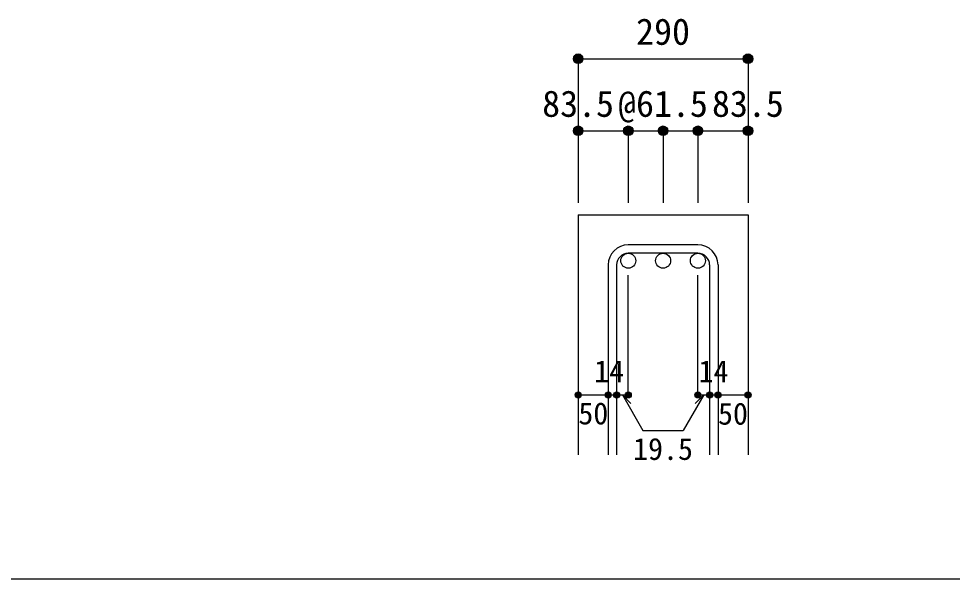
# Model space of a CAD drawing. Units: millimetres at full size, sheet at 1:20; details may follow other scales. Extents: x -3982 to 3969, y -2797 to 2801.
# Drawn here: x -706 to 850, y 2 to 936 of the extents above; entities that cross this region are included whole.
import ezdxf
from ezdxf.enums import TextEntityAlignment as Align

# ---------------------------------------------------------------- set-up
doc = ezdxf.new("R2010")
doc.units = ezdxf.units.MM
doc.header["$LTSCALE"] = 20
doc.header["$PDMODE"] = 32
doc.header["$PDSIZE"] = 10
for name, color, linetype in [('6-1_躯体線', 2, 'Continuous'), ('6-5_梁主筋', 7, 'Continuous'), ('6-6_S.T.P.', 7, 'Continuous'), ('6-D_寸法', 4, 'Continuous'), ('F-0_枠', 6, 'Continuous')]:
    doc.layers.add(name, color=color, linetype=linetype)
doc.styles.add('ＭＳ ゴシック', font='')
doc.styles.get('ＭＳ ゴシック').set_extended_font_data('MS Gothic')

msp = doc.modelspace()

# ---------------------------------------------------------------- linework, layer by layer
at = {"layer": '6-1_躯体線'}
for p, q in [((226.79, 609.12), (226.79, 209.12)), ((226.79, 609.12), (509.79, 609.12)), ((509.79, 609.12), (509.79, 209.12))]:
    msp.add_line(p, q, dxfattribs=at)
at = {"layer": '6-5_梁主筋', "color": 3}
for centre in [(310.29, 532.62), (368.29, 532.62), (426.29, 532.62)]:
    msp.add_circle(centre, 12.5, dxfattribs=at)
at = {"layer": '6-6_S.T.P.'}
for p, q in [((426.29, 559.12), (310.29, 559.12)), ((426.29, 545.12), (310.29, 545.12)), ((276.79, 525.62), (276.79, 209.12)), ((290.79, 525.62), (290.79, 209.12)), ((445.79, 525.62), (445.79, 209.12)), ((459.79, 525.62), (459.79, 209.12))]:
    msp.add_line(p, q, dxfattribs=at)
for centre, radius, start, end in [((310.29, 525.62), 33.5, 90, 180), ((310.29, 525.62), 19.5, 90, 180), ((426.29, 525.62), 33.5, 0, 90), ((426.29, 525.62), 19.5, 0, 90)]:
    msp.add_arc(centre, radius, start, end, dxfattribs=at)
at = {"layer": '6-D_寸法'}
for p, q in [((226.79, 869.12), (226.79, 749.12)), ((226.79, 869.12), (509.79, 869.12)), ((509.79, 869.12), (509.79, 749.12)), ((226.79, 749.12), (310.29, 749.12)), ((226.79, 749.12), (226.79, 629.12)), ((310.29, 749.12), (310.29, 629.12)), ((310.29, 749.12), (368.29, 749.12)), ((368.29, 749.12), (368.29, 629.12)), ((368.29, 749.12), (426.29, 749.12)), ((426.29, 749.12), (426.29, 629.12)), ((426.29, 749.12), (509.79, 749.12)), ((509.79, 749.12), (509.79, 629.12)), ((310.29, 309.12), (310.29, 508.45)), ((426.29, 309.12), (426.29, 508.45)), ((226.79, 309.12), (276.79, 309.12)), ((276.79, 309.12), (310.29, 309.12)), ((300.54, 309.12), (314.68, 294.98)), ((300.54, 309.12), (334.76, 249.85)), ((436.04, 309.12), (401.82, 249.85)), ((436.04, 309.12), (421.9, 294.98)), ((426.29, 309.12), (509.79, 309.12)), ((445.79, 309.12), (459.79, 309.12)), ((334.76, 249.85), (401.82, 249.85))]:
    msp.add_line(p, q, dxfattribs=at)
msp.add_lwpolyline([(509.79, 869.12), (509.79, 749.12), (509.79, 629.12)], dxfattribs=at)
for centre, radius in [((226.79, 869.12), 8), ((226.79, 869.12), 7.2), ((226.79, 869.12), 6.4), ((226.79, 869.12), 5.6), ((226.79, 869.12), 4.8), ((226.79, 869.12), 4), ((226.79, 869.12), 3.2), ((226.79, 869.12), 2.4), ((509.79, 869.12), 8), ((509.79, 869.12), 7.2), ((509.79, 869.12), 6.4), ((509.79, 869.12), 5.6), ((509.79, 869.12), 4.8), ((509.79, 869.12), 4), ((509.79, 869.12), 3.2), ((509.79, 869.12), 2.4), ((226.79, 869.12), 1.6), ((226.79, 869.12), 0.8), ((509.79, 869.12), 1.6), ((509.79, 869.12), 0.8), ((226.79, 749.12), 8), ((226.79, 749.12), 7.2), ((226.79, 749.12), 6.4), ((226.79, 749.12), 5.6), ((226.79, 749.12), 4.8), ((226.79, 749.12), 4), ((226.79, 749.12), 3.2), ((226.79, 749.12), 2.4), ((226.79, 749.12), 1.6), ((226.79, 749.12), 0.8), ((310.29, 749.12), 8), ((310.29, 749.12), 7.2), ((310.29, 749.12), 6.4), ((310.29, 749.12), 5.6), ((310.29, 749.12), 4.8), ((310.29, 749.12), 4), ((310.29, 749.12), 3.2), ((310.29, 749.12), 2.4), ((310.29, 749.12), 1.6), ((310.29, 749.12), 0.8), ((368.29, 749.12), 8), ((368.29, 749.12), 7.2), ((368.29, 749.12), 6.4), ((368.29, 749.12), 5.6), ((368.29, 749.12), 4.8), ((368.29, 749.12), 4), ((368.29, 749.12), 3.2), ((368.29, 749.12), 2.4), ((368.29, 749.12), 1.6), ((368.29, 749.12), 0.8), ((426.29, 749.12), 8), ((426.29, 749.12), 7.2), ((426.29, 749.12), 6.4), ((426.29, 749.12), 5.6), ((426.29, 749.12), 4.8), ((426.29, 749.12), 4), ((426.29, 749.12), 3.2), ((426.29, 749.12), 2.4), ((426.29, 749.12), 1.6), ((426.29, 749.12), 0.8), ((509.79, 749.12), 8), ((509.79, 749.12), 7.2), ((509.79, 749.12), 6.4), ((509.79, 749.12), 5.6), ((509.79, 749.12), 4.8), ((509.79, 749.12), 4), ((509.79, 749.12), 3.2), ((509.79, 749.12), 2.4), ((509.79, 749.12), 1.6), ((509.79, 749.12), 0.8), ((226.79, 309.12), 4), ((226.79, 309.12), 3.6), ((226.79, 309.12), 3.2), ((226.79, 309.12), 2.8), ((226.79, 309.12), 2.4), ((276.79, 309.12), 4), ((276.79, 309.12), 3.6), ((276.79, 309.12), 3.2), ((276.79, 309.12), 2.8), ((276.79, 309.12), 2.4), ((290.79, 309.12), 4), ((290.79, 309.12), 3.6), ((290.79, 309.12), 3.2), ((290.79, 309.12), 2.8), ((290.79, 309.12), 2.4), ((310.29, 309.12), 4), ((310.29, 309.12), 3.6), ((310.29, 309.12), 3.2), ((310.29, 309.12), 2.8), ((310.29, 309.12), 2.4), ((426.29, 309.12), 4), ((426.29, 309.12), 3.6), ((426.29, 309.12), 3.2), ((426.29, 309.12), 2.8), ((426.29, 309.12), 2.4), ((445.79, 309.12), 4), ((445.79, 309.12), 3.6), ((445.79, 309.12), 3.2), ((445.79, 309.12), 2.8), ((445.79, 309.12), 2.4), ((459.79, 309.12), 4), ((459.79, 309.12), 3.6), ((459.79, 309.12), 3.2), ((459.79, 309.12), 2.8), ((459.79, 309.12), 2.4), ((509.79, 309.12), 4), ((509.79, 309.12), 3.6), ((509.79, 309.12), 3.2), ((509.79, 309.12), 2.8), ((509.79, 309.12), 2.4), ((226.79, 309.12), 2), ((226.79, 309.12), 1.6), ((226.79, 309.12), 1.2), ((226.79, 309.12), 0.8), ((226.79, 309.12), 0.4), ((276.79, 309.12), 2), ((276.79, 309.12), 1.6), ((276.79, 309.12), 1.2), ((276.79, 309.12), 0.8), ((276.79, 309.12), 0.4), ((290.79, 309.12), 2), ((290.79, 309.12), 1.6), ((290.79, 309.12), 1.2), ((290.79, 309.12), 0.8), ((290.79, 309.12), 0.4), ((310.29, 309.12), 2), ((310.29, 309.12), 1.6), ((310.29, 309.12), 1.2), ((310.29, 309.12), 0.8), ((310.29, 309.12), 0.4), ((426.29, 309.12), 2), ((426.29, 309.12), 1.6), ((426.29, 309.12), 1.2), ((426.29, 309.12), 0.8), ((426.29, 309.12), 0.4), ((445.79, 309.12), 2), ((445.79, 309.12), 1.6), ((445.79, 309.12), 1.2), ((445.79, 309.12), 0.8), ((445.79, 309.12), 0.4), ((459.79, 309.12), 2), ((459.79, 309.12), 1.6), ((459.79, 309.12), 1.2), ((459.79, 309.12), 0.8), ((459.79, 309.12), 0.4), ((509.79, 309.12), 2), ((509.79, 309.12), 1.6), ((509.79, 309.12), 1.2), ((509.79, 309.12), 0.8), ((509.79, 309.12), 0.4)]:
    msp.add_circle(centre, radius, dxfattribs=at)
at = {"layer": '6-D_寸法', "color": 7}
for p in [(226.79, 869.12), (509.79, 869.12), (226.79, 749.12), (310.29, 749.12), (368.29, 749.12), (426.29, 749.12), (509.79, 749.12), (226.79, 309.12), (276.79, 309.12), (290.79, 309.12), (310.29, 309.12), (426.29, 309.12), (445.79, 309.12), (459.79, 309.12), (509.79, 309.12)]:
    msp.add_point(p, dxfattribs=at)
at = {"layer": 'F-0_枠', "color": 2}
msp.add_line((2482.4, 1.97), (-3981.92, 1.97), dxfattribs=at)

# ---------------------------------------------------------------- texts
at = {"layer": '6-D_寸法', "style": 'ＭＳ ゴシック'}
for s, height, p in [('290', 43.99, (323.29, 879.12)), ('83.5', 43.99, (166.79, 759.12)), ('@61.5', 43.99, (293.29, 759.12)), ('83.5', 43.99, (449.79, 759.12)), ('14', 36.66, (253.48, 319.2)), ('14', 36.66, (427.4, 319.12)), ('50', 36.66, (227.04, 249.03)), ('50', 36.66, (459.78, 248.57)), ('19.5', 36.66, (318.29, 189.85))]:
    msp.add_text(s, height=height, dxfattribs=at).set_placement(p, align=Align.BOTTOM_LEFT)

doc.saveas('drawing.dxf')
